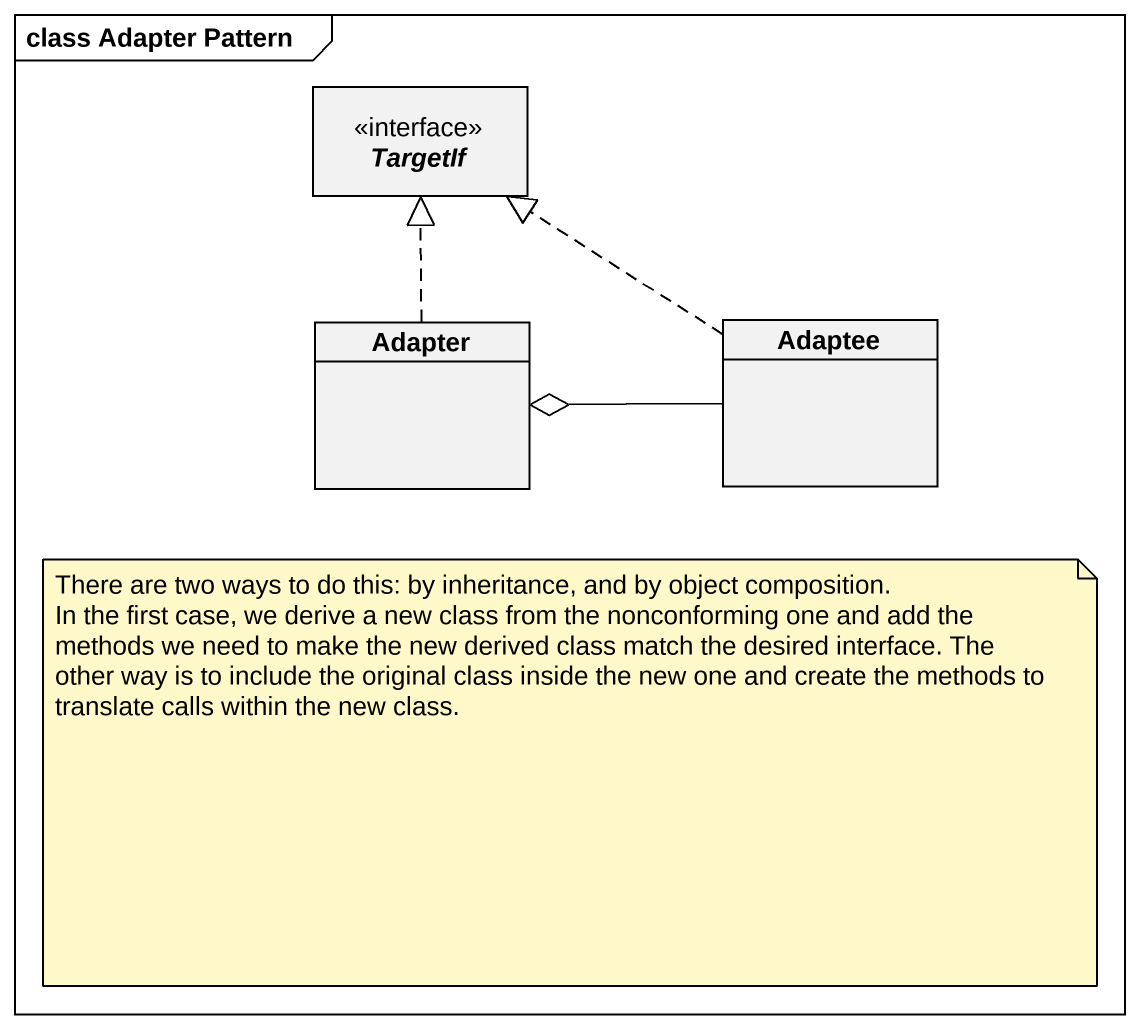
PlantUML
@startuml
mainframe class Adapter Pattern
hide circle
hide empty members
interface TargetIf <<interface>>
class Adapter
class Adaptee
Adapter .up.|> TargetIf
Adaptee .up.|> TargetIf
Adaptee -left-o Adapter
note as N1
  There are two ways to do this: by inheritance, and by object composition.
  In the first case, we derive a new class from the nonconforming one and add the methods we need to make the new derived class match the desired interface. The other way is to include the original class inside the new one and create the methods to translate calls within the new class.
end note
@enduml
